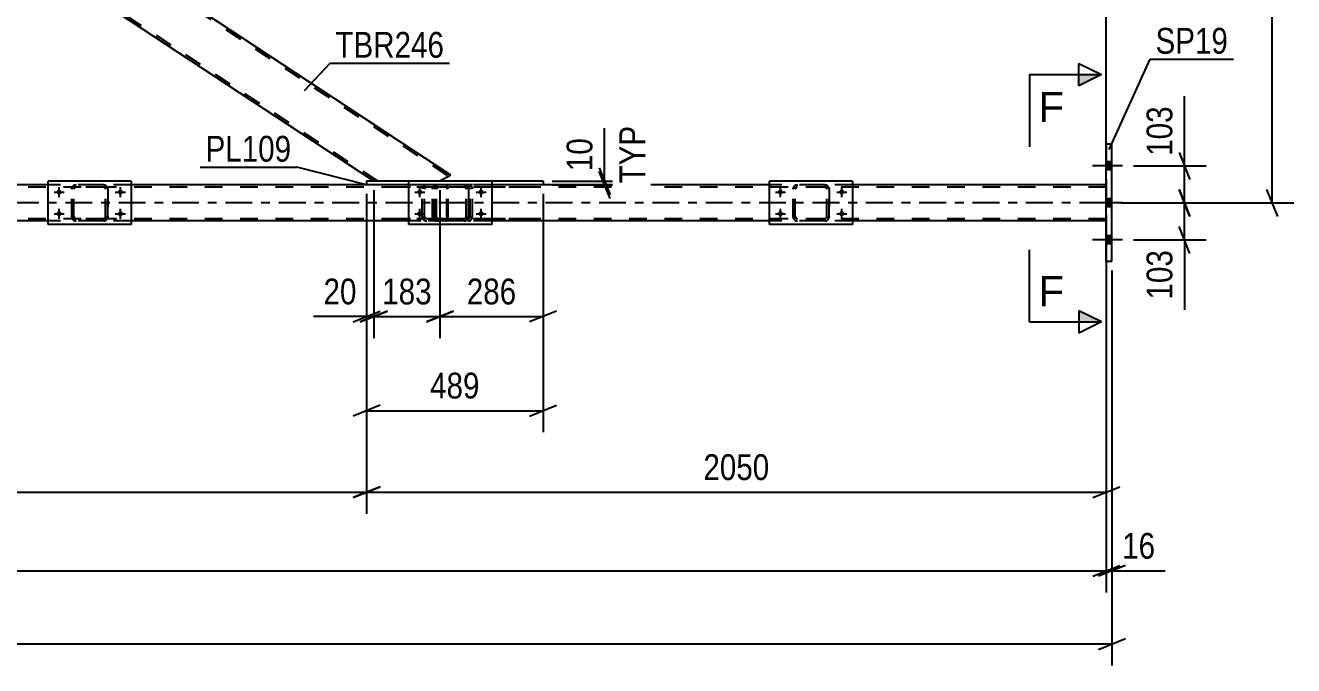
# Model space of a CAD drawing. Header units: millimetres. Extents: x -777 to 412, y -850 to -9.
# Drawn here: x -184.6 to -44, y -171.5 to -100.5 of the extents above; entities that cross this region are included whole.
import ezdxf

# ---------------------------------------------------------------- set-up
doc = ezdxf.new("R2010")
doc.units = ezdxf.units.MM
doc.linetypes.add('DXK_LINE_DOT2', pattern=[3.9198, 1.9599, -1.9599])
doc.linetypes.add('DXK_LINE_DOT3', pattern=[5.9187, 2.979, -0.9799, 0.9799, -0.9799])
doc.styles.add('Arial', font='ARIAL.TTF', dxfattribs={"height": 0.2})
doc.styles.add('Arial Narrow', font='ARIALN.TTF', dxfattribs={"height": 0.2})

# ---------------------------------------------------------------- blocks, each defined once
blk = doc.blocks.new('Part-570390744-2892 - 2615')
at = {"color": 7, "linetype": 'DXK_LINE_DOT2'}
for p, q in [((-99.47, -118.66), (-99.43, -118.48)), ((-99.43, -118.48), (-99.47, -118.66)), ((-99.47, -121.7), (-99.47, -118.66)), ((-99.47, -118.66), (-99.47, -118.66)), ((-99.47, -121.7), (-99.47, -118.66)), ((-99.23, -118.66), (-99.21, -118.57)), ((-99.21, -118.57), (-99.23, -118.66)), ((-99.23, -121.7), (-99.23, -118.66)), ((-99.23, -118.66), (-99.23, -118.66)), ((-99.23, -121.7), (-99.23, -118.66)), ((-99.21, -118.57), (-99.16, -118.49)), ((-99.16, -118.49), (-99.21, -118.57)), ((-99.17, -118.22), (-98.99, -118.18)), ((-98.99, -118.18), (-99.17, -118.22)), ((-99.16, -118.49), (-99.08, -118.44)), ((-98.99, -118.42), (-99.08, -118.44)), ((-95.95, -118.18), (-98.99, -118.18)), ((-95.95, -118.42), (-98.99, -118.42)), ((-95.95, -118.18), (-95.76, -118.22)), ((-95.76, -118.22), (-95.95, -118.18)), ((-95.86, -118.44), (-95.95, -118.42)), ((-95.86, -118.44), (-95.78, -118.49)), ((-95.78, -118.49), (-95.86, -118.44)), ((-95.78, -118.49), (-95.73, -118.57)), ((-95.73, -118.57), (-95.78, -118.49)), ((-95.73, -118.57), (-95.71, -118.66)), ((-95.71, -118.66), (-95.73, -118.57)), ((-95.71, -121.7), (-95.71, -118.66)), ((-95.71, -118.66), (-95.71, -118.66)), ((-95.71, -121.7), (-95.71, -118.66)), ((-95.5, -118.48), (-95.47, -118.66)), ((-95.47, -118.66), (-95.5, -118.48)), ((-95.47, -121.7), (-95.47, -118.66)), ((-95.47, -118.66), (-95.47, -118.66)), ((-95.47, -118.66), (-95.47, -121.7)), ((-99.47, -121.7), (-99.47, -121.7)), ((-99.43, -121.89), (-99.47, -121.7)), ((-99.47, -121.7), (-99.43, -121.89)), ((-99.23, -121.7), (-99.23, -121.7)), ((-99.21, -121.79), (-99.23, -121.7)), ((-99.23, -121.7), (-99.21, -121.79)), ((-99.16, -121.87), (-99.21, -121.79)), ((-99.21, -121.79), (-99.16, -121.87)), ((-98.99, -122.18), (-99.17, -122.15)), ((-99.17, -122.15), (-98.99, -122.18)), ((-99.08, -121.92), (-99.16, -121.87)), ((-99.16, -121.87), (-99.08, -121.92)), ((-98.99, -121.94), (-99.08, -121.92)), ((-95.95, -121.94), (-98.99, -121.94)), ((-95.95, -122.18), (-98.99, -122.18)), ((-95.86, -121.92), (-95.95, -121.94)), ((-95.76, -122.15), (-95.95, -122.18)), ((-95.95, -122.18), (-95.76, -122.15)), ((-95.78, -121.87), (-95.86, -121.92)), ((-95.73, -121.79), (-95.78, -121.87)), ((-95.78, -121.87), (-95.73, -121.79)), ((-95.71, -121.7), (-95.73, -121.79)), ((-95.73, -121.79), (-95.71, -121.7)), ((-95.71, -121.7), (-95.71, -121.7)), ((-95.47, -121.7), (-95.5, -121.89)), ((-95.5, -121.89), (-95.47, -121.7)), ((-95.47, -121.7), (-95.47, -121.7))]:
    blk.add_line(p, q, dxfattribs=at)
at = {"color": 7, "linetype": 'DXK_LINE_DOT3'}
blk.add_line((-97.47, -120.18), (-97.47, -120.18), dxfattribs=at)
at = {"color": 7, "linetype": 'DXK_LINE_DOT2'}
for centre, start, end in [((-98.99, -118.66), 112.5, 157.5), ((-98.99, -118.66), 112.5, 157.5), ((-95.95, -118.66), 22.5, 67.5), ((-95.95, -118.66), 22.5, 67.5), ((-98.99, -121.7), 202.5, 247.5), ((-98.99, -121.7), 202.5, 247.5), ((-95.95, -121.7), 292.5, 337.5), ((-95.95, -121.7), 292.5, 337.5)]:
    blk.add_arc(centre, 0.48, start, end, dxfattribs=at)
blk = doc.blocks.new('Part-570390744-2765 - 2615')
at = {"color": 7, "linetype": 'DXK_LINE_DOT2'}
for p, q in [((-139.23, -118.48), (-139.27, -118.66)), ((-139.27, -121.7), (-139.27, -118.66)), ((-139.01, -118.66), (-138.99, -118.57)), ((-139.01, -121.7), (-139.01, -118.66)), ((-138.99, -118.57), (-138.94, -118.49)), ((-138.76, -118.18), (-138.95, -118.22)), ((-138.94, -118.49), (-138.86, -118.44)), ((-138.86, -118.44), (-138.76, -118.42)), ((-129.02, -118.18), (-138.76, -118.18)), ((-129.02, -118.42), (-138.76, -118.42)), ((-135.33, -118.22), (-135.52, -118.18)), ((-135.52, -118.42), (-135.43, -118.44)), ((-135.43, -118.44), (-135.34, -118.49)), ((-135.34, -118.49), (-135.29, -118.57)), ((-135.29, -118.57), (-135.27, -118.66)), ((-135.27, -121.7), (-135.27, -118.66)), ((-135.01, -118.66), (-135.05, -118.48)), ((-135.01, -121.7), (-135.01, -118.66)), ((-139.27, -121.7), (-139.23, -121.89)), ((-138.99, -121.79), (-139.01, -121.7)), ((-138.94, -121.87), (-138.99, -121.79)), ((-138.95, -122.15), (-138.76, -122.18)), ((-138.86, -121.92), (-138.94, -121.87)), ((-138.76, -121.94), (-138.86, -121.92)), ((-129.02, -121.94), (-138.76, -121.94)), ((-129.02, -122.18), (-138.76, -122.18)), ((-135.43, -121.92), (-135.52, -121.94)), ((-135.52, -122.18), (-135.33, -122.15)), ((-135.34, -121.87), (-135.43, -121.92)), ((-135.29, -121.79), (-135.34, -121.87)), ((-135.27, -121.7), (-135.29, -121.79)), ((-135.05, -121.89), (-135.01, -121.7))]:
    blk.add_line(p, q, dxfattribs=at)
for centre, start, end in [((-138.78, -118.68), 110.7583, 155.68), ((-135.5, -118.68), 24.32, 69.2417), ((-138.78, -121.68), 204.32, 249.2417), ((-135.5, -121.68), 290.7583, 335.68)]:
    blk.add_arc(centre, 0.496, start, end, dxfattribs=at)
blk = doc.blocks.new('Part-570390744-2868 - 2615')
at = {"color": 2, "linetype": 'Continuous'}
for p, q in [((-64.74, -126.68), (-64.74, -113.68)), ((-64.1, -113.68), (-64.74, -113.68)), ((-64.1, -126.68), (-64.1, -113.68)), ((-64.1, -126.68), (-64.74, -126.68))]:
    blk.add_line(p, q, dxfattribs=at)
at = {"color": 7, "linetype": 'DXK_LINE_DOT2'}
for p, q in [((-64.74, -113.68), (-64.74, -126.68)), ((-64.1, -113.68), (-64.1, -113.68)), ((-64.1, -126.68), (-64.1, -113.68)), ((-64.1, -126.68), (-64.1, -126.68))]:
    blk.add_line(p, q, dxfattribs=at)
blk = doc.blocks.new('Part-570390744-2893 - 2615')
at = {"color": 2, "linetype": 'Continuous'}
for p, q in [((-92.87, -117.78), (-102.07, -117.78)), ((-102.07, -122.58), (-102.07, -117.78)), ((-92.87, -117.78), (-92.87, -122.58)), ((-92.87, -122.58), (-102.07, -122.58))]:
    blk.add_line(p, q, dxfattribs=at)
blk = doc.blocks.new('Part-570390744-2911 - 2615')
at = {"color": 7, "linetype": 'DXK_LINE_DOT2'}
for p, q in [((-139.47, -118.66), (-139.43, -118.48)), ((-139.43, -118.48), (-139.47, -118.66)), ((-139.47, -121.7), (-139.47, -118.66)), ((-139.47, -118.66), (-139.47, -118.66)), ((-139.47, -121.7), (-139.47, -118.66)), ((-139.23, -118.66), (-139.21, -118.57)), ((-139.21, -118.57), (-139.23, -118.66)), ((-139.23, -121.7), (-139.23, -118.66)), ((-139.23, -118.66), (-139.23, -118.66)), ((-139.23, -121.7), (-139.23, -118.66)), ((-139.21, -118.57), (-139.16, -118.49)), ((-139.16, -118.49), (-139.21, -118.57)), ((-139.17, -118.22), (-138.99, -118.18)), ((-138.99, -118.18), (-139.17, -118.22)), ((-139.16, -118.49), (-139.08, -118.44)), ((-138.99, -118.42), (-139.08, -118.44)), ((-135.95, -118.18), (-138.99, -118.18)), ((-135.95, -118.42), (-138.99, -118.42)), ((-135.95, -118.18), (-135.76, -118.22)), ((-135.76, -118.22), (-135.95, -118.18)), ((-135.86, -118.44), (-135.95, -118.42)), ((-135.86, -118.44), (-135.78, -118.49)), ((-135.78, -118.49), (-135.86, -118.44)), ((-135.78, -118.49), (-135.73, -118.57)), ((-135.73, -118.57), (-135.78, -118.49)), ((-135.73, -118.57), (-135.71, -118.66)), ((-135.71, -118.66), (-135.73, -118.57)), ((-135.71, -121.7), (-135.71, -118.66)), ((-135.71, -118.66), (-135.71, -118.66)), ((-135.71, -121.7), (-135.71, -118.66)), ((-135.5, -118.48), (-135.47, -118.66)), ((-135.47, -118.66), (-135.5, -118.48)), ((-135.47, -121.7), (-135.47, -118.66)), ((-135.47, -118.66), (-135.47, -118.66)), ((-135.47, -118.66), (-135.47, -121.7)), ((-139.47, -121.7), (-139.47, -121.7)), ((-139.43, -121.89), (-139.47, -121.7)), ((-139.47, -121.7), (-139.43, -121.89)), ((-139.23, -121.7), (-139.23, -121.7)), ((-139.21, -121.79), (-139.23, -121.7)), ((-139.23, -121.7), (-139.21, -121.79)), ((-139.16, -121.87), (-139.21, -121.79)), ((-139.21, -121.79), (-139.16, -121.87)), ((-138.99, -122.18), (-139.17, -122.15)), ((-139.17, -122.15), (-138.99, -122.18)), ((-139.08, -121.92), (-139.16, -121.87)), ((-139.16, -121.87), (-139.08, -121.92)), ((-138.99, -121.94), (-139.08, -121.92)), ((-135.95, -121.94), (-138.99, -121.94)), ((-135.95, -122.18), (-138.99, -122.18)), ((-135.86, -121.92), (-135.95, -121.94)), ((-135.76, -122.15), (-135.95, -122.18)), ((-135.95, -122.18), (-135.76, -122.15)), ((-135.78, -121.87), (-135.86, -121.92)), ((-135.73, -121.79), (-135.78, -121.87)), ((-135.78, -121.87), (-135.73, -121.79)), ((-135.71, -121.7), (-135.73, -121.79)), ((-135.73, -121.79), (-135.71, -121.7)), ((-135.71, -121.7), (-135.71, -121.7)), ((-135.47, -121.7), (-135.5, -121.89)), ((-135.5, -121.89), (-135.47, -121.7)), ((-135.47, -121.7), (-135.47, -121.7))]:
    blk.add_line(p, q, dxfattribs=at)
at = {"color": 7, "linetype": 'DXK_LINE_DOT3'}
blk.add_line((-137.47, -120.18), (-137.47, -120.18), dxfattribs=at)
at = {"color": 7, "linetype": 'DXK_LINE_DOT2'}
for centre, start, end in [((-138.99, -118.66), 112.5, 157.5), ((-138.99, -118.66), 112.5, 157.5), ((-135.95, -118.66), 22.5, 67.5), ((-135.95, -118.66), 22.5, 67.5), ((-138.99, -121.7), 202.5, 247.5), ((-138.99, -121.7), 202.5, 247.5), ((-135.95, -121.7), 292.5, 337.5), ((-135.95, -121.7), 292.5, 337.5)]:
    blk.add_arc(centre, 0.48, start, end, dxfattribs=at)
blk = doc.blocks.new('Part-570390744-2912 - 2615')
at = {"color": 2, "linetype": 'Continuous'}
for p, q in [((-132.87, -117.78), (-142.07, -117.78)), ((-142.07, -122.58), (-142.07, -117.78)), ((-132.87, -117.78), (-132.87, -122.58)), ((-132.87, -122.58), (-142.07, -122.58))]:
    blk.add_line(p, q, dxfattribs=at)
blk = doc.blocks.new('Bolt-570390744-2966 - 2615')
at = {"linetype": 'Continuous'}
for points in [[(-100.87, -118.7, -1), (-100.87, -119.26, -1)], [(-94.07, -118.7, -1), (-94.07, -119.26, -1)], [(-100.87, -121.1, -1), (-100.87, -121.66, -1)], [(-94.07, -121.1, -1), (-94.07, -121.66, -1)]]:
    blk.add_hatch(color=1, dxfattribs=at).paths.add_polyline_path(points)
at = {"color": 1, "linetype": 'Continuous'}
for p, q in [((-101.43, -118.98), (-100.31, -118.98)), ((-100.87, -119.54), (-100.87, -118.42)), ((-94.63, -118.98), (-93.51, -118.98)), ((-94.07, -119.54), (-94.07, -118.42)), ((-100.87, -121.94), (-100.87, -120.82)), ((-94.07, -121.94), (-94.07, -120.82)), ((-101.43, -121.38), (-100.31, -121.38)), ((-94.63, -121.38), (-93.51, -121.38))]:
    blk.add_line(p, q, dxfattribs=at)
blk = doc.blocks.new('Bolt-570390744-2967 - 2615')
at = {"linetype": 'Continuous'}
for points in [[(-140.87, -118.7, -1), (-140.87, -119.26, -1)], [(-134.07, -118.7, -1), (-134.07, -119.26, -1)], [(-140.87, -121.1, -1), (-140.87, -121.66, -1)], [(-134.07, -121.1, -1), (-134.07, -121.66, -1)]]:
    blk.add_hatch(color=1, dxfattribs=at).paths.add_polyline_path(points)
at = {"color": 1, "linetype": 'Continuous'}
for p, q in [((-141.43, -118.98), (-140.31, -118.98)), ((-140.87, -119.54), (-140.87, -118.42)), ((-134.63, -118.98), (-133.51, -118.98)), ((-134.07, -119.54), (-134.07, -118.42)), ((-140.87, -121.94), (-140.87, -120.82)), ((-134.07, -121.94), (-134.07, -120.82)), ((-141.43, -121.38), (-140.31, -121.38)), ((-134.63, -121.38), (-133.51, -121.38))]:
    blk.add_line(p, q, dxfattribs=at)
blk = doc.blocks.new('Part-570390744-3141 - 2615')
at = {"color": 7, "linetype": 'DXK_LINE_DOT2'}
for p, q in [((-64.74, -118.42), (-670.07, -118.42)), ((-172.87, -118.18), (-182.07, -118.18)), ((-127.19, -118.18), (-146.76, -118.18)), ((-92.87, -118.18), (-102.07, -118.18)), ((-64.74, -122.18), (-64.74, -118.18)), ((-64.74, -121.94), (-670.07, -121.94)), ((-172.87, -122.18), (-182.07, -122.18)), ((-132.87, -122.18), (-142.07, -122.18)), ((-92.87, -122.18), (-102.07, -122.18))]:
    blk.add_line(p, q, dxfattribs=at)
at = {"color": 2, "linetype": 'Continuous'}
for p, q in [((-182.07, -118.18), (-212.87, -118.18)), ((-146.76, -118.18), (-172.87, -118.18)), ((-102.07, -118.18), (-127.19, -118.18)), ((-64.74, -118.18), (-92.87, -118.18)), ((-182.07, -122.18), (-212.87, -122.18)), ((-142.07, -122.18), (-172.87, -122.18)), ((-102.07, -122.18), (-132.87, -122.18)), ((-64.74, -122.18), (-92.87, -122.18))]:
    blk.add_line(p, q, dxfattribs=at)
at = {"color": 7, "linetype": 'DXK_LINE_DOT3'}
blk.add_line((-64.74, -120.18), (-670.07, -120.18), dxfattribs=at)
blk = doc.blocks.new('Part-570390744-2998 - 2615')
at = {"color": 7, "linetype": 'DXK_LINE_DOT2'}
for p, q in [((-179.47, -118.66), (-179.43, -118.48)), ((-179.43, -118.48), (-179.47, -118.66)), ((-179.47, -121.7), (-179.47, -118.66)), ((-179.47, -118.66), (-179.47, -118.66)), ((-179.47, -121.7), (-179.47, -118.66)), ((-179.23, -118.66), (-179.21, -118.57)), ((-179.21, -118.57), (-179.23, -118.66)), ((-179.23, -121.7), (-179.23, -118.66)), ((-179.23, -118.66), (-179.23, -118.66)), ((-179.23, -121.7), (-179.23, -118.66)), ((-179.21, -118.57), (-179.16, -118.49)), ((-179.16, -118.49), (-179.21, -118.57)), ((-179.17, -118.22), (-178.99, -118.18)), ((-178.99, -118.18), (-179.17, -118.22)), ((-179.16, -118.49), (-179.08, -118.44)), ((-178.99, -118.42), (-179.08, -118.44)), ((-175.95, -118.18), (-178.99, -118.18)), ((-175.95, -118.42), (-178.99, -118.42)), ((-175.95, -118.18), (-175.76, -118.22)), ((-175.76, -118.22), (-175.95, -118.18)), ((-175.86, -118.44), (-175.95, -118.42)), ((-175.86, -118.44), (-175.78, -118.49)), ((-175.78, -118.49), (-175.86, -118.44)), ((-175.78, -118.49), (-175.73, -118.57)), ((-175.73, -118.57), (-175.78, -118.49)), ((-175.73, -118.57), (-175.71, -118.66)), ((-175.71, -118.66), (-175.73, -118.57)), ((-175.71, -121.7), (-175.71, -118.66)), ((-175.71, -118.66), (-175.71, -118.66)), ((-175.71, -121.7), (-175.71, -118.66)), ((-175.5, -118.48), (-175.47, -118.66)), ((-175.47, -118.66), (-175.5, -118.48)), ((-175.47, -121.7), (-175.47, -118.66)), ((-175.47, -118.66), (-175.47, -118.66)), ((-175.47, -118.66), (-175.47, -121.7)), ((-179.47, -121.7), (-179.47, -121.7)), ((-179.43, -121.89), (-179.47, -121.7)), ((-179.47, -121.7), (-179.43, -121.89)), ((-179.23, -121.7), (-179.23, -121.7)), ((-179.21, -121.79), (-179.23, -121.7)), ((-179.23, -121.7), (-179.21, -121.79)), ((-179.16, -121.87), (-179.21, -121.79)), ((-179.21, -121.79), (-179.16, -121.87)), ((-178.99, -122.18), (-179.17, -122.15)), ((-179.17, -122.15), (-178.99, -122.18)), ((-179.08, -121.92), (-179.16, -121.87)), ((-179.16, -121.87), (-179.08, -121.92)), ((-178.99, -121.94), (-179.08, -121.92)), ((-175.95, -121.94), (-178.99, -121.94)), ((-175.95, -122.18), (-178.99, -122.18)), ((-175.86, -121.92), (-175.95, -121.94)), ((-175.76, -122.15), (-175.95, -122.18)), ((-175.95, -122.18), (-175.76, -122.15)), ((-175.78, -121.87), (-175.86, -121.92)), ((-175.73, -121.79), (-175.78, -121.87)), ((-175.78, -121.87), (-175.73, -121.79)), ((-175.71, -121.7), (-175.73, -121.79)), ((-175.73, -121.79), (-175.71, -121.7)), ((-175.71, -121.7), (-175.71, -121.7)), ((-175.47, -121.7), (-175.5, -121.89)), ((-175.5, -121.89), (-175.47, -121.7)), ((-175.47, -121.7), (-175.47, -121.7))]:
    blk.add_line(p, q, dxfattribs=at)
at = {"color": 7, "linetype": 'DXK_LINE_DOT3'}
blk.add_line((-177.47, -120.18), (-177.47, -120.18), dxfattribs=at)
at = {"color": 7, "linetype": 'DXK_LINE_DOT2'}
for centre, start, end in [((-178.99, -118.66), 112.5, 157.5), ((-178.99, -118.66), 112.5, 157.5), ((-175.95, -118.66), 22.5, 67.5), ((-175.95, -118.66), 22.5, 67.5), ((-178.99, -121.7), 202.5, 247.5), ((-178.99, -121.7), 202.5, 247.5), ((-175.95, -121.7), 292.5, 337.5), ((-175.95, -121.7), 292.5, 337.5)]:
    blk.add_arc(centre, 0.48, start, end, dxfattribs=at)
blk = doc.blocks.new('Part-570390744-2999 - 2615')
at = {"color": 2, "linetype": 'Continuous'}
for p, q in [((-172.87, -117.78), (-182.07, -117.78)), ((-182.07, -122.58), (-182.07, -117.78)), ((-172.87, -117.78), (-172.87, -122.58)), ((-172.87, -122.58), (-182.07, -122.58))]:
    blk.add_line(p, q, dxfattribs=at)
blk = doc.blocks.new('Part-570390744-3083 - 2615')
at = {"color": 7, "linetype": 'DXK_LINE_DOT2'}
for p, q in [((-147.04, -67.58), (-223.36, -117.78)), ((-138.31, -67.58), (-214.62, -117.78)), ((-137.87, -67.58), (-147.48, -67.58)), ((-180.07, -89.02), (-184.88, -92.18)), ((-175.27, -92.18), (-180.07, -95.34)), ((-222.64, -117.02), (-223.79, -117.78)), ((-214.19, -117.78), (-223.79, -117.78))]:
    blk.add_line(p, q, dxfattribs=at)
at = {"color": 2, "linetype": 'Continuous'}
for p, q in [((-147.48, -67.58), (-180.07, -89.02)), ((-137.87, -67.58), (-175.27, -92.18)), ((-184.88, -92.18), (-222.64, -117.02)), ((-180.07, -95.34), (-214.19, -117.78))]:
    blk.add_line(p, q, dxfattribs=at)
blk = doc.blocks.new('Bolt-570390744-3002 - 2615')
at = {"linetype": 'Continuous'}
for points in [[(-180.87, -118.7, -1), (-180.87, -119.26, -1)], [(-174.07, -118.7, -1), (-174.07, -119.26, -1)], [(-180.87, -121.1, -1), (-180.87, -121.66, -1)], [(-174.07, -121.1, -1), (-174.07, -121.66, -1)]]:
    blk.add_hatch(color=1, dxfattribs=at).paths.add_polyline_path(points)
at = {"color": 1, "linetype": 'Continuous'}
for p, q in [((-181.43, -118.98), (-180.31, -118.98)), ((-180.87, -119.54), (-180.87, -118.42)), ((-174.63, -118.98), (-173.51, -118.98)), ((-174.07, -119.54), (-174.07, -118.42)), ((-180.87, -121.94), (-180.87, -120.82)), ((-174.07, -121.94), (-174.07, -120.82)), ((-181.43, -121.38), (-180.31, -121.38)), ((-174.63, -121.38), (-173.51, -121.38))]:
    blk.add_line(p, q, dxfattribs=at)
blk = doc.blocks.new('Part-570390744-3025 - 2615')
at = {"color": 2, "linetype": 'Continuous'}
for p, q in [((-180.07, -95.34), (-175.27, -92.18)), ((-137.41, -117.09), (-175.27, -92.18)), ((-145.96, -117.78), (-180.07, -95.34)), ((-137.41, -117.09), (-138.63, -117.78))]:
    blk.add_line(p, q, dxfattribs=at)
at = {"color": 7, "linetype": 'DXK_LINE_DOT2'}
for p, q in [((-175.49, -92.33), (-137.64, -117.22)), ((-179.85, -95.2), (-179.84, -95.19)), ((-145.52, -117.78), (-179.85, -95.2)), ((-138.63, -117.78), (-145.96, -117.78)), ((-137.64, -117.22), (-137.88, -117.35))]:
    blk.add_line(p, q, dxfattribs=at)
blk = doc.blocks.new('Part-570390744-3169 - 2615')
at = {"color": 2, "linetype": 'Continuous'}
for p, q in [((-146.76, -117.78), (-146.76, -118.18)), ((-142.07, -117.78), (-146.76, -117.78)), ((-127.19, -117.78), (-132.87, -117.78)), ((-127.19, -117.78), (-127.19, -118.18)), ((-142.07, -118.18), (-146.76, -118.18)), ((-127.19, -118.18), (-132.87, -118.18))]:
    blk.add_line(p, q, dxfattribs=at)
at = {"color": 7, "linetype": 'DXK_LINE_DOT2'}
for p, q in [((-132.87, -117.78), (-142.07, -117.78)), ((-132.87, -118.18), (-142.07, -118.18))]:
    blk.add_line(p, q, dxfattribs=at)
blk = doc.blocks.new('Bolt-570390744-3052 - 2615')
at = {"linetype": 'Continuous'}
for points in [[(-64.74, -115.64), (-64.74, -116.52), (-64.1, -116.52), (-64.1, -115.64)], [(-64.74, -115.64), (-64.74, -116.52), (-64.1, -116.52), (-64.1, -115.64)], [(-64.74, -115.64), (-64.74, -116.52), (-64.1, -116.52), (-64.1, -115.64)], [(-64.74, -119.74), (-64.74, -120.62), (-64.1, -120.62), (-64.1, -119.74)], [(-64.74, -119.74), (-64.74, -120.62), (-64.1, -120.62), (-64.1, -119.74)], [(-64.74, -123.84), (-64.74, -124.72), (-64.1, -124.72), (-64.1, -123.84)], [(-64.74, -123.84), (-64.74, -124.72), (-64.1, -124.72), (-64.1, -123.84)], [(-64.74, -123.84), (-64.74, -124.72), (-64.1, -124.72), (-64.1, -123.84)]]:
    blk.add_hatch(color=1, dxfattribs=at).paths.add_polyline_path(points)
at = {"color": 1, "linetype": 'Continuous'}
for p, q in [((-62.94, -116.08), (-66.26, -116.08)), ((-62.94, -116.08), (-66.26, -116.08)), ((-62.94, -116.08), (-66.26, -116.08)), ((-64.1, -115.64), (-64.74, -115.64)), ((-64.1, -115.64), (-64.74, -115.64)), ((-64.1, -115.64), (-64.74, -115.64)), ((-64.1, -116.52), (-64.74, -116.52)), ((-64.1, -116.52), (-64.74, -116.52)), ((-64.1, -116.52), (-64.74, -116.52)), ((-62.94, -120.18), (-66.26, -120.18)), ((-62.94, -120.18), (-66.26, -120.18)), ((-64.1, -119.74), (-64.74, -119.74)), ((-64.1, -119.74), (-64.74, -119.74)), ((-64.1, -120.62), (-64.74, -120.62)), ((-64.1, -120.62), (-64.74, -120.62)), ((-62.94, -124.28), (-66.26, -124.28)), ((-62.94, -124.28), (-66.26, -124.28)), ((-62.94, -124.28), (-66.26, -124.28)), ((-64.1, -123.84), (-64.74, -123.84)), ((-64.1, -123.84), (-64.74, -123.84)), ((-64.1, -123.84), (-64.74, -123.84)), ((-64.1, -124.72), (-64.74, -124.72)), ((-64.1, -124.72), (-64.74, -124.72)), ((-64.1, -124.72), (-64.74, -124.72))]:
    blk.add_line(p, q, dxfattribs=at)
blk = doc.blocks.new('Part-570390744-3078 - 2615')
at = {"color": 7, "linetype": 'DXK_LINE_DOT2'}
for p, q in [((-137.99, -118.18), (-145.66, -118.18)), ((-137.99, -118.42), (-145.66, -118.42)), ((-140.55, -118.48), (-140.59, -118.66)), ((-140.59, -121.7), (-140.59, -118.66)), ((-140.34, -118.66), (-140.32, -118.57)), ((-140.34, -121.7), (-140.34, -118.66)), ((-140.32, -118.57), (-140.26, -118.49)), ((-140.08, -118.18), (-140.28, -118.22)), ((-140.26, -118.49), (-140.18, -118.44)), ((-140.18, -118.44), (-140.08, -118.42)), ((-139.27, -118.42), (-139.27, -118.18)), ((-137.89, -118.22), (-137.99, -118.18)), ((-137.99, -118.42), (-137.94, -118.44)), ((-137.94, -118.44), (-137.9, -118.49)), ((-137.9, -118.49), (-137.87, -118.57)), ((-137.8, -118.32), (-137.89, -118.22)), ((-137.87, -118.57), (-137.86, -118.66)), ((-137.86, -121.7), (-137.86, -118.66)), ((-137.74, -118.48), (-137.8, -118.32)), ((-137.72, -118.66), (-137.74, -118.48)), ((-137.72, -121.7), (-137.72, -118.66)), ((-137.99, -121.94), (-145.66, -121.94)), ((-137.99, -122.18), (-145.66, -122.18)), ((-140.59, -121.7), (-140.55, -121.89)), ((-140.32, -121.79), (-140.34, -121.7)), ((-140.26, -121.87), (-140.32, -121.79)), ((-140.28, -122.15), (-140.08, -122.18)), ((-140.18, -121.92), (-140.26, -121.87)), ((-140.08, -121.94), (-140.18, -121.92)), ((-139.27, -122.18), (-139.27, -121.94)), ((-137.94, -121.92), (-137.99, -121.94)), ((-137.99, -122.18), (-137.89, -122.15)), ((-137.9, -121.87), (-137.94, -121.92)), ((-137.87, -121.79), (-137.9, -121.87)), ((-137.89, -122.15), (-137.8, -122.04)), ((-137.86, -121.7), (-137.87, -121.79)), ((-137.8, -122.04), (-137.74, -121.89)), ((-137.74, -121.89), (-137.72, -121.7))]:
    blk.add_line(p, q, dxfattribs=at)
for centre, start, end in [((-140.1, -118.68), 111.1941, 156.1506), ((-140.1, -121.69), 203.8494, 248.8059)]:
    blk.add_arc(centre, 0.492, start, end, dxfattribs=at)
blk = doc.blocks.new('StraightDimension-570390744-4137 - 2615')
at = {"color": 7, "linetype": 'Continuous'}
for p, q in [((-56.05, -116.08), (-56.05, -108.35)), ((-56.05, -116.08), (-56.05, -108.35)), ((-56.65, -114.58), (-55.45, -117.58)), ((-61.7, -116.08), (-53.65, -116.08)), ((-56.05, -120.18), (-56.05, -116.08)), ((-55.45, -121.68), (-56.65, -118.68)), ((-63.1, -120.18), (-53.65, -120.18))]:
    blk.add_line(p, q, dxfattribs=at)
at = {"color": 0}
blk.add_wipeout([(-56.8, -108.87), (-61, -108.87), (-61, -115.56), (-56.8, -115.56)], dxfattribs=at)
at = {"color": 3, "style": 'Arial Narrow'}
blk.add_text('103', height=2.863, rotation=90.0002, dxfattribs=at).set_placement((-57.4, -114.96))
blk = doc.blocks.new('StraightDimension-570390744-3276 - 2615')
at = {"color": 7, "linetype": 'Continuous'}
for p, q in [((-138.63, -118.78), (-138.63, -135.18)), ((-127.19, -119.18), (-127.19, -135.18)), ((-140.13, -133.38), (-137.13, -132.18)), ((-125.69, -132.18), (-128.69, -133.38)), ((-138.63, -132.78), (-127.19, -132.78))]:
    blk.add_line(p, q, dxfattribs=at)
at = {"color": 0}
blk.add_wipeout([(-129.56, -132.03), (-129.56, -127.83), (-136.25, -127.83), (-136.25, -132.03)], dxfattribs=at)
at = {"color": 3, "style": 'Arial Narrow'}
blk.add_text('286', height=2.863, dxfattribs=at).set_placement((-135.65, -131.43))
blk = doc.blocks.new('StraightDimension-570390744-3308 - 2615')
at = {"color": 7, "linetype": 'Continuous'}
for p, q in [((-146.76, -119.18), (-146.76, -135.18)), ((-145.96, -118.78), (-145.96, -135.18)), ((-148.26, -133.38), (-145.26, -132.18)), ((-144.46, -132.18), (-147.46, -133.38)), ((-146.76, -132.78), (-152.66, -132.78)), ((-146.76, -132.78), (-152.66, -132.78)), ((-146.76, -132.78), (-145.96, -132.78))]:
    blk.add_line(p, q, dxfattribs=at)
at = {"color": 0}
blk.add_wipeout([(-147.28, -132.03), (-147.28, -127.83), (-152.14, -127.83), (-152.14, -132.03)], dxfattribs=at)
at = {"color": 3, "style": 'Arial Narrow'}
blk.add_text('20', height=2.863, dxfattribs=at).set_placement((-151.54, -131.43))
blk = doc.blocks.new('StraightDimension-570390744-4302 - 2615')
at = {"color": 7, "linetype": 'Continuous'}
for p, q in [((-64.1, -127.68), (-64.1, -171.47)), ((-65.6, -169.67), (-62.6, -168.47)), ((-710.13, -169.07), (-64.1, -169.07))]:
    blk.add_line(p, q, dxfattribs=at)
blk = doc.blocks.new('StraightDimension-570390744-58690 - 2615')
at = {"color": 7, "linetype": 'Continuous'}
for p, q in [((-120.37, -117.78), (-120.37, -111.88)), ((-120.37, -117.78), (-120.37, -111.88)), ((-120.97, -116.28), (-119.77, -119.28)), ((-119.77, -119.68), (-120.97, -116.68)), ((-126.19, -117.78), (-117.97, -117.78)), ((-120.37, -118.18), (-120.37, -117.78)), ((-126.19, -118.18), (-117.97, -118.18))]:
    blk.add_line(p, q, dxfattribs=at)
at = {"color": 0, "linetype": 'Continuous'}
blk.add_wipeout([(-115.27, -111.03), (-119.47, -111.03), (-119.47, -118.62), (-115.27, -118.62)], dxfattribs=at)
at = {"color": 0}
blk.add_wipeout([(-121.12, -112.4), (-125.32, -112.4), (-125.32, -117.26), (-121.12, -117.26)], dxfattribs=at)
at = {"color": 3, "linetype": 'Continuous', "style": 'Arial Narrow'}
blk.add_text('TYP', height=2.863, rotation=90.0002, dxfattribs=at).set_placement((-115.87, -118.02))
at = {"color": 3, "style": 'Arial Narrow'}
blk.add_text('10', height=2.863, rotation=90.0002, dxfattribs=at).set_placement((-121.72, -116.66))
blk = doc.blocks.new('StraightDimension-570390744-4145 - 2615')
at = {"color": 7, "linetype": 'Continuous'}
for p, q in [((-56.65, -118.68), (-55.45, -121.68)), ((-63.1, -120.18), (-53.65, -120.18)), ((-56.05, -124.28), (-56.05, -120.18)), ((-55.45, -125.78), (-56.65, -122.78)), ((-61.7, -124.28), (-53.65, -124.28)), ((-56.05, -124.28), (-56.05, -132.02)), ((-56.05, -124.28), (-56.05, -132.02))]:
    blk.add_line(p, q, dxfattribs=at)
at = {"color": 0}
blk.add_wipeout([(-56.8, -124.81), (-61, -124.81), (-61, -131.49), (-56.8, -131.49)], dxfattribs=at)
at = {"color": 3, "style": 'Arial Narrow'}
blk.add_text('103', height=2.863, rotation=90.0002, dxfattribs=at).set_placement((-57.4, -130.89))
blk = doc.blocks.new('StraightDimension-570390744-4421 - 2615')
at = {"color": 7, "linetype": 'Continuous'}
for p, q in [((-66.75, -68.18), (-66.75, -96.79)), ((-64.74, -117.18), (-64.74, -91.54)), ((-68.25, -94.99), (-65.25, -93.79)), ((-63.24, -93.79), (-66.24, -94.99)), ((-66.75, -94.39), (-64.74, -94.39)), ((-64.74, -94.39), (-58.83, -94.39)), ((-64.74, -94.39), (-58.83, -94.39))]:
    blk.add_line(p, q, dxfattribs=at)
at = {"color": 0}
blk.add_wipeout([(-59.36, -93.64), (-59.36, -89.44), (-64.21, -89.44), (-64.21, -93.64)], dxfattribs=at)
at = {"color": 3, "style": 'Arial Narrow'}
blk.add_text('50', height=2.863, dxfattribs=at).set_placement((-63.61, -93.04))
blk = doc.blocks.new('StraightDimension-570390744-4293 - 2615')
at = {"color": 7, "linetype": 'Continuous'}
for p, q in [((-146.76, -119.18), (-146.76, -154.65)), ((-64.74, -123.18), (-64.74, -154.65)), ((-145.26, -151.65), (-148.26, -152.85)), ((-66.24, -152.85), (-63.24, -151.65)), ((-146.76, -152.25), (-64.74, -152.25))]:
    blk.add_line(p, q, dxfattribs=at)
at = {"color": 0}
blk.add_wipeout([(-101.49, -151.5), (-101.49, -147.3), (-110.01, -147.3), (-110.01, -151.5)], dxfattribs=at)
at = {"color": 3, "style": 'Arial Narrow'}
blk.add_text('2050', height=2.863, dxfattribs=at).set_placement((-109.41, -150.9))
blk = doc.blocks.new('StraightDimension-570390744-3265 - 2615')
at = {"color": 7, "linetype": 'Continuous'}
for p, q in [((-146.76, -119.18), (-146.76, -145.61)), ((-127.19, -119.18), (-127.19, -145.61)), ((-145.26, -142.61), (-148.26, -143.81)), ((-146.76, -143.21), (-127.19, -143.21)), ((-128.69, -143.81), (-125.69, -142.61))]:
    blk.add_line(p, q, dxfattribs=at)
at = {"color": 0}
blk.add_wipeout([(-133.63, -142.46), (-133.63, -138.26), (-140.32, -138.26), (-140.32, -142.46)], dxfattribs=at)
at = {"color": 3, "style": 'Arial Narrow'}
blk.add_text('489', height=2.863, dxfattribs=at).set_placement((-139.72, -141.86))
blk = doc.blocks.new('StraightDimension-570390744-3293 - 2615')
at = {"color": 7, "linetype": 'Continuous'}
for p, q in [((-145.96, -118.78), (-145.96, -135.18)), ((-138.63, -118.78), (-138.63, -135.18)), ((-147.46, -133.38), (-144.46, -132.18)), ((-137.13, -132.18), (-140.13, -133.38)), ((-145.96, -132.78), (-138.63, -132.78))]:
    blk.add_line(p, q, dxfattribs=at)
at = {"color": 0}
blk.add_wipeout([(-138.95, -132.03), (-138.95, -127.83), (-145.63, -127.83), (-145.63, -132.03)], dxfattribs=at)
at = {"color": 3, "style": 'Arial Narrow'}
blk.add_text('183', height=2.863, dxfattribs=at).set_placement((-145.03, -131.43))
blk = doc.blocks.new('StraightDimension-570390744-4283 - 2615')
at = {"color": 7, "linetype": 'Continuous'}
for p, q in [((-231.89, -119.18), (-231.89, -154.65)), ((-146.76, -119.18), (-146.76, -154.65)), ((-230.39, -151.65), (-233.39, -152.85)), ((-148.26, -152.85), (-145.26, -151.65)), ((-231.89, -152.25), (-146.76, -152.25))]:
    blk.add_line(p, q, dxfattribs=at)
at = {"color": 0}
blk.add_wipeout([(-185.07, -151.5), (-185.07, -147.3), (-193.58, -147.3), (-193.58, -151.5)], dxfattribs=at)
at = {"color": 3, "style": 'Arial Narrow'}
blk.add_text('2128', height=2.863, dxfattribs=at).set_placement((-192.98, -150.9))
blk = doc.blocks.new('StraightDimension-570390744-4313 - 2615')
at = {"color": 7, "linetype": 'Continuous'}
for p, q in [((-45.75, -65.68), (-46.95, -62.68)), ((-64.95, -64.18), (-43.95, -64.18)), ((-46.35, -120.18), (-46.35, -64.18)), ((-46.95, -118.68), (-45.75, -121.68)), ((-63.1, -120.18), (-43.95, -120.18))]:
    blk.add_line(p, q, dxfattribs=at)
at = {"color": 0}
blk.add_wipeout([(-47.1, -87.93), (-51.3, -87.93), (-51.3, -96.44), (-47.1, -96.44)], dxfattribs=at)
at = {"color": 3, "style": 'Arial Narrow'}
blk.add_text('1400', height=2.863, rotation=90.0002, dxfattribs=at).set_placement((-47.7, -95.84))
blk = doc.blocks.new('StraightDimension-570390744-4356 - 2615')
at = {"color": 7, "linetype": 'Continuous'}
for p, q in [((-64.74, -127.68), (-64.74, -163.37)), ((-709.49, -160.97), (-64.74, -160.97)), ((-66.24, -161.57), (-63.24, -160.37))]:
    blk.add_line(p, q, dxfattribs=at)
blk = doc.blocks.new('StraightDimension-570390744-4366 - 2615')
at = {"color": 7, "linetype": 'Continuous'}
for p, q in [((-64.74, -127.68), (-64.74, -163.37)), ((-64.1, -127.68), (-64.1, -163.37)), ((-66.24, -161.57), (-63.24, -160.37)), ((-62.6, -160.37), (-65.6, -161.57)), ((-64.74, -160.97), (-64.1, -160.97)), ((-64.1, -160.97), (-58.19, -160.97)), ((-64.1, -160.97), (-58.19, -160.97))]:
    blk.add_line(p, q, dxfattribs=at)
at = {"color": 0}
blk.add_wipeout([(-58.72, -160.22), (-58.72, -156.02), (-63.57, -156.02), (-63.57, -160.22)], dxfattribs=at)
at = {"color": 3, "style": 'Arial Narrow'}
blk.add_text('16', height=2.863, dxfattribs=at).set_placement((-62.97, -159.62))
blk = doc.blocks.new('Mark-570390744-2864 - 2615')
at = {"color": 0}
blk.add_wipeout([(-51.23, -103.64), (-51.23, -100.64), (-59.27, -100.64), (-59.27, -103.64)], dxfattribs=at)
blk.add_wipeout([(-51.23, -103.64), (-51.23, -100.64), (-59.27, -100.64), (-59.27, -103.64)], dxfattribs=at)
at = {"color": 30, "linetype": 'Continuous'}
for p, q in [((-64.42, -114.26), (-59.87, -104.24)), ((-59.87, -104.24), (-50.63, -104.24))]:
    blk.add_line(p, q, dxfattribs=at)
at = {"color": 3, "style": 'Arial Narrow'}
blk.add_text('SP19', height=2.863, dxfattribs=at).set_placement((-59.27, -103.64))
blk = doc.blocks.new('Mark-570390744-3021 - 2615')
at = {"color": 0}
blk.add_wipeout([(-138.17, -104.09), (-138.17, -101.09), (-150.22, -101.09), (-150.22, -104.09)], dxfattribs=at)
blk.add_wipeout([(-138.17, -104.09), (-138.17, -101.09), (-150.22, -101.09), (-150.22, -104.09)], dxfattribs=at)
at = {"color": 30, "linetype": 'Continuous'}
for p, q in [((-153.66, -107.71), (-150.82, -104.69)), ((-150.82, -104.69), (-137.57, -104.69))]:
    blk.add_line(p, q, dxfattribs=at)
at = {"color": 3, "style": 'Arial Narrow'}
blk.add_text('TBR246', height=2.863, dxfattribs=at).set_placement((-150.22, -104.09))
blk = doc.blocks.new('Mark-570390744-3165 - 2615')
at = {"color": 0}
blk.add_wipeout([(-155.11, -115.61), (-155.11, -112.61), (-164.62, -112.61), (-164.62, -115.61)], dxfattribs=at)
blk.add_wipeout([(-155.11, -115.61), (-155.11, -112.61), (-164.62, -112.61), (-164.62, -115.61)], dxfattribs=at)
at = {"color": 30, "linetype": 'Continuous'}
for p in [(-165.22, -116.21), (-146.76, -118.18)]:
    blk.add_line(p, (-154.51, -116.21), dxfattribs=at)
at = {"color": 3, "style": 'Arial Narrow'}
blk.add_text('PL109', height=2.863, dxfattribs=at).set_placement((-164.62, -115.61))
blk = doc.blocks.new('SectionMark-570390744-4541 - 2615')
at = {"linetype": 'Continuous'}
for points in [[(-67.76, -107.21), (-67.76, -105.96), (-65.26, -105.96)], [(-67.76, -133.38), (-67.76, -132.13), (-65.26, -133.38)]]:
    blk.add_hatch(color=6, dxfattribs=at).paths.add_polyline_path(points)
at = {"color": 6, "linetype": 'Continuous'}
for p, q in [((-67.76, -107.21), (-67.76, -104.71)), ((-67.76, -104.71), (-65.26, -105.96)), ((-73.26, -105.96), (-73.26, -113.96)), ((-73.26, -105.96), (-65.26, -105.96)), ((-65.26, -105.96), (-67.76, -107.21)), ((-73.26, -133.38), (-73.26, -125.38)), ((-65.26, -133.38), (-67.76, -132.13)), ((-67.76, -132.13), (-67.76, -134.63)), ((-73.26, -133.38), (-65.26, -133.38)), ((-65.26, -133.38), (-67.76, -134.63))]:
    blk.add_line(p, q, dxfattribs=at)
at = {"color": 0, "linetype": 'Continuous'}
for points in [[(-69.41, -111.21), (-69.41, -107.71), (-72.26, -107.71), (-72.26, -111.21)], [(-69.41, -131.63), (-69.41, -128.13), (-72.26, -128.13), (-72.26, -131.63)]]:
    blk.add_wipeout(points, dxfattribs=at)
at = {"color": 3, "linetype": 'Continuous', "style": 'Arial'}
for p in [(-72.26, -111.21), (-72.26, -131.63)]:
    blk.add_text('F', height=3.34, dxfattribs=at).set_placement(p)

msp = doc.modelspace()

# ---------------------------------------------------------------- block references
for name in ['Part-570390744-3083 - 2615', 'Part-570390744-3025 - 2615', 'Part-570390744-2868 - 2615', 'Bolt-570390744-3052 - 2615', 'Part-570390744-2999 - 2615', 'Part-570390744-3169 - 2615', 'Part-570390744-2912 - 2615', 'Part-570390744-2893 - 2615', 'Part-570390744-3141 - 2615', 'Bolt-570390744-3002 - 2615', 'Part-570390744-2998 - 2615', 'Part-570390744-3078 - 2615', 'Bolt-570390744-2967 - 2615', 'Part-570390744-2911 - 2615', 'Part-570390744-2765 - 2615', 'Bolt-570390744-2966 - 2615', 'Part-570390744-2892 - 2615']:
    msp.add_blockref(name, (0, 0))

# ---------------------------------------------------------------- next in the draw order: block references
for name in ['Mark-570390744-3021 - 2615', 'StraightDimension-570390744-4137 - 2615', 'StraightDimension-570390744-3308 - 2615', 'StraightDimension-570390744-3276 - 2615']:
    msp.add_blockref(name, (0, 0))

# ---------------------------------------------------------------- next in the draw order: block references
for name in ['StraightDimension-570390744-4421 - 2615', 'StraightDimension-570390744-58690 - 2615', 'StraightDimension-570390744-4302 - 2615']:
    msp.add_blockref(name, (0, 0))

# ---------------------------------------------------------------- next in the draw order: block references
msp.add_blockref('StraightDimension-570390744-4145 - 2615', (0, 0))

# ---------------------------------------------------------------- next in the draw order: block references
msp.add_blockref('StraightDimension-570390744-4293 - 2615', (0, 0))

# ---------------------------------------------------------------- next in the draw order: block references
for name in ['StraightDimension-570390744-4313 - 2615', 'StraightDimension-570390744-3265 - 2615']:
    msp.add_blockref(name, (0, 0))

# ---------------------------------------------------------------- next in the draw order: block references
for name in ['Mark-570390744-2864 - 2615', 'StraightDimension-570390744-3293 - 2615']:
    msp.add_blockref(name, (0, 0))

# ---------------------------------------------------------------- next in the draw order: block references
for name in ['Mark-570390744-3165 - 2615', 'StraightDimension-570390744-4283 - 2615']:
    msp.add_blockref(name, (0, 0))

# ---------------------------------------------------------------- next in the draw order: block references
msp.add_blockref('StraightDimension-570390744-4356 - 2615', (0, 0))

# ---------------------------------------------------------------- next in the draw order: block references
msp.add_blockref('StraightDimension-570390744-4366 - 2615', (0, 0))

# ---------------------------------------------------------------- next in the draw order: block references
msp.add_blockref('SectionMark-570390744-4541 - 2615', (0, 0))

doc.saveas('drawing.dxf')
